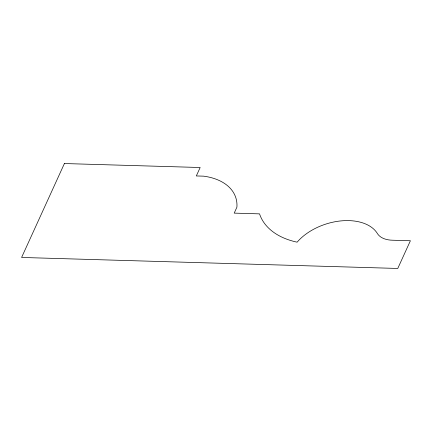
<?xml version="1.0" encoding="UTF-8"?>
<svg xmlns="http://www.w3.org/2000/svg" width="432" height="432" viewBox="0 0 432 432"><rect width="100%" height="100%" fill="white"/><g stroke="black" fill="none" stroke-linecap="round" stroke-linejoin="round"><path stroke-width="0.65" d="M64.406 163.544L21.6 257.456L397.769 268.456L410.4 240.743L392.434 240.214A24.392 15.25 -18.1 0 1 377.53 233.766A46.856 29.295 -18.1 0 0 340.54 220.946A46.856 29.295 -18.1 0 0 297.113 242.174A84.591 52.888 -18.1 0 1 259.54 213.867L234.203 213.122L236.909 207.193A61.258 38.302 -18.1 0 0 203.623 176.159L196.322 175.948L200.167 167.513L64.406 163.544"/></g></svg>
